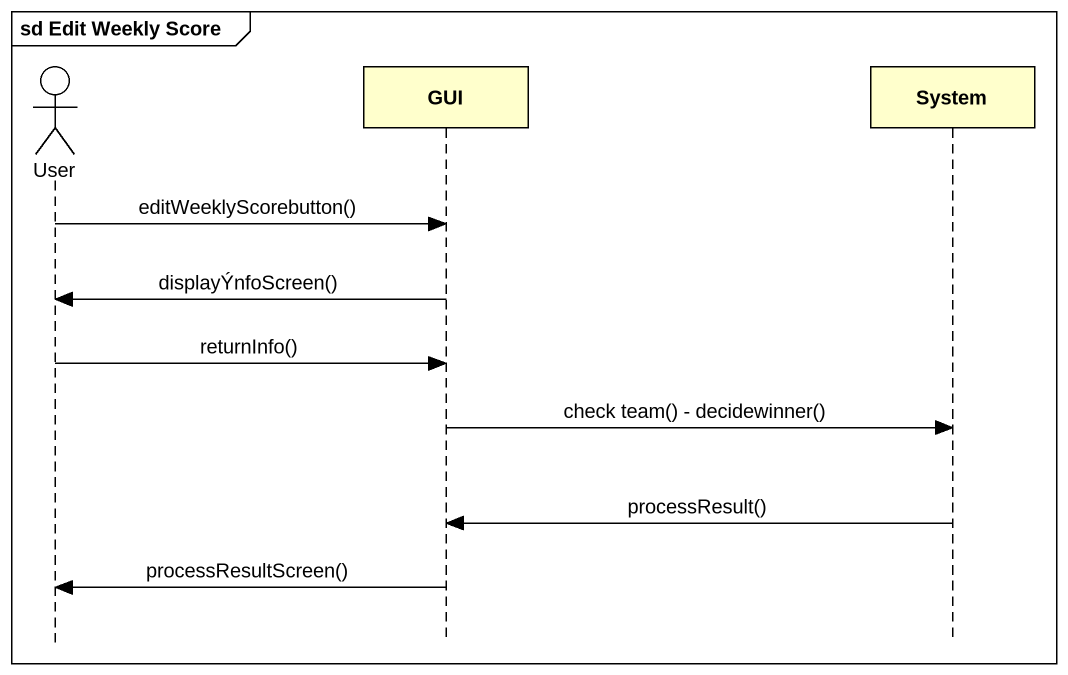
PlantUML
@startuml
mainframe sd Edit Weekly Score
hide footbox
actor User
participant GUI
participant System

User -> GUI : editWeeklyScorebutton()
GUI -> User : displayÝnfoScreen()
User -> GUI : returnInfo()
GUI -> System : check team() - decidewinner()
System -> GUI : processResult()
GUI -> User : processResultScreen()
@enduml
